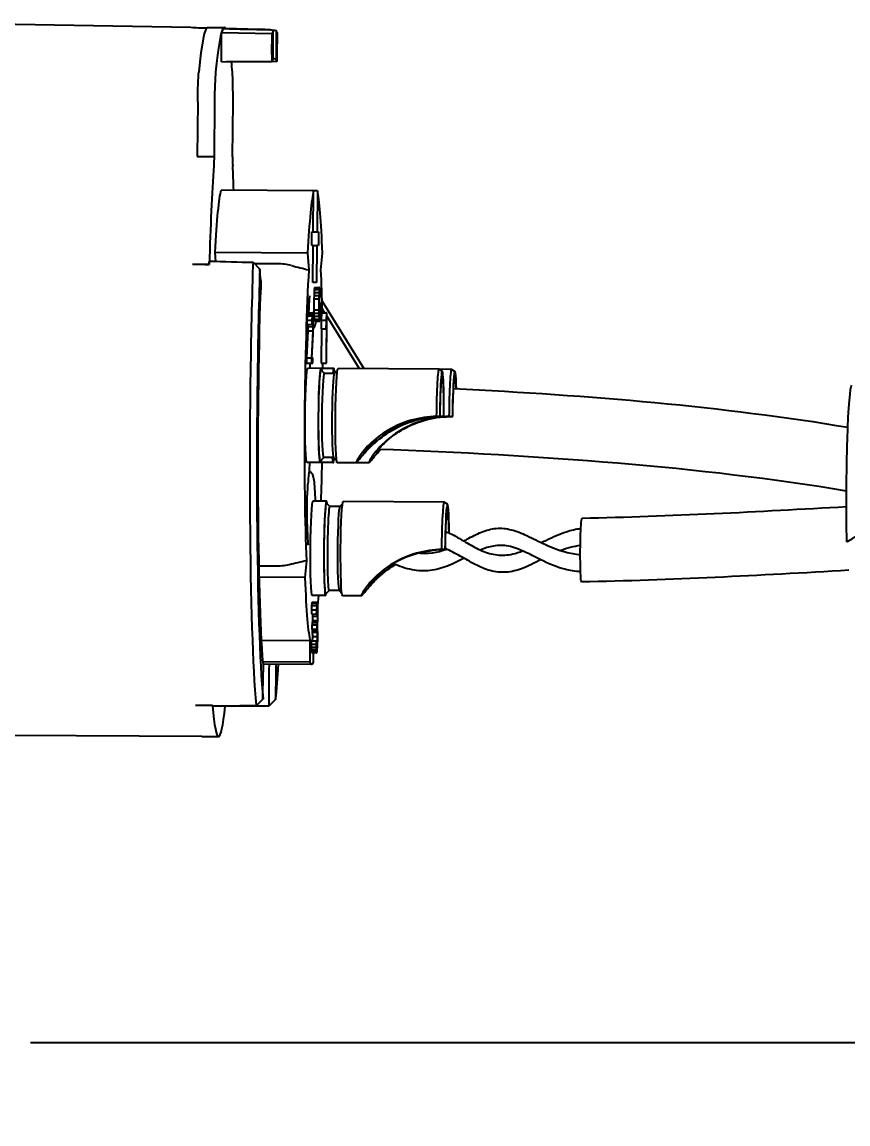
# Model space of a CAD drawing. Header units: millimetres. Extents: x 0 to 297, y 0 to 210.
# Drawn here: x 112.22 to 130.62, y 139.43 to 163.99 of the extents above; entities that cross this region are included whole.
import ezdxf
from ezdxf import colors
from ezdxf.entities.mleader import LeaderData, LeaderLine
from ezdxf.math import Vec2, Vec3

# ---------------------------------------------------------------- set-up
doc = ezdxf.new("R2010")
doc.units = ezdxf.units.MM
doc.header["$LTSCALE"] = 0.75
doc.layers.add('Leaders', color=7, linetype='Continuous', lineweight=13)
doc.layers.add('Visible', color=7, linetype='Continuous', lineweight=25)
doc.styles.get("Standard").update_dxf_attribs({"font": ''})
doc.styles.get('Standard').set_extended_font_data('Inter Variable Text Medium')

msp = doc.modelspace()

# ---------------------------------------------------------------- linework, layer by layer
at = {"layer": 'Visible', "extrusion": (0.008202, 0.999966, 0)}
for p, q in [((115.976, 163.863), (106.724, 164.02)), ((116.351, 163.868), (116.726, 163.864)), ((116.744, 163.841), (116.744, 163.841)), ((117.752, 163.814), (117.752, 163.809)), ((117.81, 163.162), (117.815, 163.801)), ((117.883, 163.801), (117.877, 163.161)), ((116.659, 163.251), (116.664, 163.751)), ((116.664, 163.751), (117.787, 163.731)), ((117.783, 163.262), (117.787, 163.731)), ((117.905, 163.261), (117.909, 163.73)), ((116.665, 163.101), (117.789, 163.112)), ((117.897, 163.111), (116.773, 163.1)), ((116.132, 162.209), (116.122, 160.991)), ((116.506, 162.206), (116.496, 160.988)), ((116.908, 160.985), (116.918, 162.203)), ((116.122, 160.991), (116.496, 160.988)), ((118.714, 160.224), (116.654, 160.241)), ((118.707, 159.311), (118.714, 160.224)), ((118.798, 160.223), (118.714, 160.224)), ((118.798, 160.223), (118.79, 159.31)), ((118.672, 159.011), (118.674, 159.311)), ((118.674, 159.311), (118.707, 159.311)), ((118.707, 159.311), (118.79, 159.31)), ((118.79, 159.31), (118.823, 159.31)), ((118.823, 159.31), (118.82, 159.01)), ((118.704, 159.011), (118.672, 159.011)), ((118.697, 158.186), (118.704, 159.011)), ((118.704, 159.011), (118.788, 159.01)), ((118.788, 159.01), (118.781, 158.185)), ((118.82, 159.01), (118.788, 159.01)), ((116.533, 158.655), (116.518, 158.854)), ((118.578, 158.837), (116.518, 158.854)), ((117.37, 158.634), (117.516, 158.483)), ((118.578, 158.837), (118.605, 158.465)), ((118.878, 158.463), (118.911, 158.835)), ((116.387, 158.585), (116.012, 158.588)), ((117.906, 158.599), (117.4, 158.603)), ((117.532, 158.268), (117.516, 158.483)), ((118.781, 158.185), (118.697, 158.186)), ((118.724, 157.897), (118.722, 157.818)), ((118.726, 157.961), (118.724, 157.897)), ((118.724, 157.897), (118.836, 157.896)), ((118.729, 158.025), (118.726, 157.961)), ((118.726, 157.961), (118.838, 157.96)), ((118.732, 158.057), (118.729, 158.025)), ((118.729, 158.025), (118.841, 158.024)), ((118.736, 158.073), (118.732, 158.057)), ((118.732, 158.057), (118.845, 158.056)), ((118.736, 158.073), (118.848, 158.072)), ((118.836, 157.896), (118.835, 157.817)), ((118.838, 157.96), (118.836, 157.896)), ((118.841, 158.024), (118.838, 157.96)), ((118.84, 157.88), (118.842, 157.928)), ((118.845, 158.056), (118.841, 158.024)), ((118.842, 157.928), (118.845, 157.96)), ((118.842, 157.928), (118.859, 157.928)), ((118.848, 158.072), (118.845, 158.056)), ((118.845, 157.96), (118.848, 157.976)), ((118.845, 157.96), (118.857, 157.96)), ((118.855, 158.072), (118.848, 158.072)), ((118.848, 157.976), (118.854, 157.976)), ((118.854, 157.976), (118.857, 157.96)), ((118.858, 158.056), (118.855, 158.072)), ((118.857, 157.96), (118.859, 157.928)), ((118.861, 158.024), (118.858, 158.056)), ((118.859, 157.928), (118.859, 157.88)), ((118.863, 157.96), (118.861, 158.024)), ((118.864, 157.88), (118.863, 157.96)), ((118.722, 157.818), (118.72, 157.578)), ((118.722, 157.818), (118.835, 157.817)), ((118.835, 157.817), (118.833, 157.577)), ((118.837, 157.577), (118.839, 157.817)), ((118.838, 157.737), (118.851, 157.737)), ((118.838, 157.641), (118.851, 157.641)), ((118.839, 157.817), (118.84, 157.88)), ((118.84, 157.88), (118.859, 157.88)), ((118.862, 157.737), (118.851, 157.737)), ((118.851, 157.737), (118.851, 157.641)), ((118.851, 157.641), (118.857, 157.641)), ((118.857, 157.641), (118.856, 157.513)), ((118.859, 157.88), (118.864, 157.88)), ((118.86, 157.497), (118.862, 157.737)), ((118.904, 157.769), (119.833, 156.264)), ((118.567, 157.44), (118.563, 157.344)), ((118.571, 157.488), (118.567, 157.44)), ((118.567, 157.44), (118.68, 157.439)), ((118.578, 157.512), (118.571, 157.488)), ((118.571, 157.488), (118.684, 157.487)), ((118.578, 157.512), (118.69, 157.511)), ((118.68, 157.439), (118.676, 157.343)), ((118.684, 157.487), (118.68, 157.439)), ((118.69, 157.511), (118.684, 157.487)), ((118.694, 157.511), (118.69, 157.511)), ((118.699, 157.487), (118.694, 157.511)), ((118.702, 157.439), (118.699, 157.487)), ((118.704, 157.343), (118.702, 157.439)), ((118.72, 157.578), (118.72, 157.498)), ((118.72, 157.578), (118.833, 157.577)), ((118.72, 157.498), (118.721, 157.435)), ((118.72, 157.498), (118.833, 157.497)), ((118.721, 157.435), (118.724, 157.371)), ((118.721, 157.435), (118.834, 157.434)), ((118.833, 157.577), (118.833, 157.497)), ((118.833, 157.497), (118.834, 157.434)), ((118.834, 157.434), (118.836, 157.37)), ((118.837, 157.513), (118.837, 157.577)), ((118.838, 157.466), (118.837, 157.513)), ((118.837, 157.513), (118.856, 157.513)), ((118.84, 157.434), (118.838, 157.466)), ((118.838, 157.466), (118.855, 157.465)), ((118.843, 157.418), (118.84, 157.434)), ((118.84, 157.434), (118.853, 157.433)), ((118.85, 157.418), (118.843, 157.418)), ((118.853, 157.433), (118.85, 157.418)), ((118.855, 157.465), (118.853, 157.433)), ((118.856, 157.513), (118.855, 157.465)), ((118.856, 157.37), (118.859, 157.433)), ((118.859, 157.433), (118.86, 157.497)), ((118.889, 157.509), (118.882, 157.341)), ((118.889, 157.509), (119.001, 157.508)), ((118.905, 157.597), (118.959, 157.508)), ((119.001, 157.508), (118.995, 157.341)), ((118.997, 156.383), (119.007, 157.508)), ((119.007, 157.508), (119.001, 157.508)), ((119.006, 157.433), (119.727, 156.265)), ((118.563, 157.344), (118.562, 157.248)), ((118.562, 157.248), (118.674, 157.247)), ((118.563, 157.344), (118.676, 157.343)), ((118.586, 157.2), (118.584, 157.105)), ((118.587, 157.248), (118.586, 157.2)), ((118.586, 157.2), (118.699, 157.199)), ((118.676, 157.343), (118.674, 157.247)), ((118.674, 157.247), (118.678, 157.247)), ((118.678, 157.247), (118.681, 157.319)), ((118.678, 157.247), (118.699, 157.247)), ((118.681, 157.319), (118.684, 157.367)), ((118.681, 157.319), (118.698, 157.319)), ((118.684, 157.367), (118.688, 157.391)), ((118.684, 157.367), (118.696, 157.367)), ((118.688, 157.391), (118.692, 157.391)), ((118.692, 157.391), (118.696, 157.367)), ((118.696, 157.367), (118.698, 157.319)), ((118.699, 157.199), (118.696, 157.104)), ((118.698, 157.319), (118.699, 157.247)), ((118.699, 157.247), (118.699, 157.199)), ((118.702, 157.104), (118.704, 157.199)), ((118.704, 157.247), (118.704, 157.343)), ((118.704, 157.199), (118.704, 157.247)), ((118.724, 157.371), (118.726, 157.339)), ((118.724, 157.371), (118.836, 157.37)), ((118.726, 157.339), (118.73, 157.323)), ((118.726, 157.339), (118.839, 157.338)), ((118.73, 157.323), (118.842, 157.322)), ((118.836, 157.37), (118.839, 157.338)), ((118.839, 157.338), (118.842, 157.322)), ((118.842, 157.322), (118.849, 157.322)), ((118.849, 157.322), (118.853, 157.338)), ((118.853, 157.338), (118.856, 157.37)), ((118.886, 157.15), (118.88, 156.384)), ((118.882, 157.341), (118.881, 157.15)), ((118.881, 157.15), (118.993, 157.149)), ((118.882, 157.341), (118.995, 157.341)), ((119, 157.317), (118.992, 156.383)), ((118.995, 157.341), (118.993, 157.149)), ((118.993, 157.149), (119, 157.317)), ((118.584, 157.105), (118.555, 156.506)), ((118.584, 157.105), (118.696, 157.104)), ((118.696, 157.104), (118.667, 156.505)), ((118.674, 156.505), (118.7, 157.032)), ((118.7, 157.032), (118.702, 157.104)), ((118.555, 156.506), (118.554, 156.387)), ((118.555, 156.506), (118.667, 156.505)), ((118.667, 156.505), (118.666, 156.386)), ((118.698, 156.505), (118.674, 156.505)), ((118.697, 156.386), (118.698, 156.505)), ((118.554, 156.387), (118.666, 156.386)), ((118.882, 156.271), (118.582, 156.274)), ((118.666, 156.386), (118.697, 156.386)), ((118.88, 156.384), (118.992, 156.383)), ((119.164, 156.269), (118.882, 156.271)), ((118.957, 156.158), (118.884, 156.233)), ((118.992, 156.383), (118.997, 156.383)), ((119.21, 156.186), (119.166, 156.231)), ((119.179, 156.156), (119.241, 156.217)), ((121.504, 156.25), (119.257, 156.268)), ((121.787, 156.248), (121.504, 156.25)), ((121.58, 156.206), (121.505, 156.25)), ((121.862, 156.203), (121.788, 156.247)), ((119.18, 156.157), (118.956, 156.158)), ((121.532, 155.2), (121.524, 155.2)), ((121.617, 155.199), (121.609, 155.199)), ((121.814, 155.197), (121.806, 155.197)), ((118.942, 154.283), (118.867, 154.21)), ((119.164, 154.282), (118.941, 154.283)), ((119.194, 154.251), (119.15, 154.208)), ((119.163, 154.283), (119.225, 154.22)), ((118.865, 154.172), (118.565, 154.174)), ((119.147, 154.169), (118.865, 154.172)), ((119.661, 154.165), (119.239, 154.168)), ((119.943, 154.163), (119.661, 154.165)), ((118.999, 153.308), (118.699, 153.31)), ((119.074, 153.195), (119.001, 153.269)), ((119.296, 153.192), (119.358, 153.253)), ((121.621, 153.286), (119.374, 153.305)), ((121.697, 153.242), (121.622, 153.286)), ((119.297, 153.193), (119.073, 153.195)), ((121.649, 152.236), (121.641, 152.236)), ((117.85, 151.86), (117.5, 151.863)), ((118.552, 151.983), (118.519, 151.611)), ((118.519, 151.611), (117.505, 151.619)), ((119.059, 151.32), (118.984, 151.247)), ((119.281, 151.318), (119.058, 151.32)), ((119.28, 151.319), (119.342, 151.257)), ((118.674, 151.037), (118.67, 150.989)), ((118.68, 151.06), (118.674, 151.037)), ((118.674, 151.037), (118.786, 151.036)), ((118.68, 151.06), (118.792, 151.06)), ((118.982, 151.208), (118.682, 151.21)), ((118.786, 151.036), (118.782, 150.988)), ((118.792, 151.06), (118.786, 151.036)), ((118.794, 151.06), (118.792, 151.06)), ((118.8, 151.036), (118.794, 151.06)), ((118.803, 150.988), (118.8, 151.036)), ((119.778, 151.201), (119.356, 151.205)), ((118.665, 150.893), (118.664, 150.797)), ((118.664, 150.797), (118.776, 150.796)), ((118.67, 150.989), (118.665, 150.893)), ((118.665, 150.893), (118.778, 150.892)), ((118.67, 150.989), (118.782, 150.988)), ((118.689, 150.797), (118.689, 150.749)), ((118.778, 150.892), (118.776, 150.796)), ((118.776, 150.796), (118.781, 150.796)), ((118.782, 150.988), (118.778, 150.892)), ((118.781, 150.796), (118.783, 150.868)), ((118.781, 150.796), (118.801, 150.796)), ((118.783, 150.868), (118.786, 150.916)), ((118.783, 150.868), (118.8, 150.868)), ((118.786, 150.916), (118.79, 150.94)), ((118.786, 150.916), (118.798, 150.916)), ((118.79, 150.94), (118.794, 150.94)), ((118.794, 150.94), (118.798, 150.916)), ((118.798, 150.916), (118.8, 150.868)), ((118.8, 150.868), (118.801, 150.796)), ((118.801, 150.796), (118.801, 150.748)), ((118.806, 150.892), (118.803, 150.988)), ((118.805, 150.748), (118.806, 150.796)), ((118.806, 150.796), (118.806, 150.892)), ((118.675, 150.558), (118.674, 150.462)), ((118.675, 150.558), (118.787, 150.557)), ((118.684, 150.606), (118.678, 150.558)), ((118.686, 150.654), (118.684, 150.606)), ((118.684, 150.606), (118.796, 150.605)), ((118.689, 150.749), (118.686, 150.654)), ((118.686, 150.654), (118.799, 150.653)), ((118.689, 150.749), (118.801, 150.748)), ((118.791, 150.557), (118.787, 150.557)), ((118.787, 150.557), (118.787, 150.461)), ((118.796, 150.605), (118.791, 150.557)), ((118.799, 150.653), (118.796, 150.605)), ((118.797, 150.509), (118.801, 150.581)), ((118.801, 150.748), (118.799, 150.653)), ((118.801, 150.581), (118.804, 150.653)), ((118.804, 150.653), (118.805, 150.748)), ((118.674, 150.462), (118.787, 150.461)), ((118.678, 150.462), (118.683, 150.438)), ((118.683, 150.438), (118.685, 150.39)), ((118.683, 150.438), (118.795, 150.437)), ((118.685, 150.39), (118.686, 150.294)), ((118.685, 150.39), (118.797, 150.389)), ((118.686, 150.294), (118.685, 150.199)), ((118.686, 150.294), (118.798, 150.294)), ((118.787, 150.461), (118.79, 150.461)), ((118.79, 150.461), (118.795, 150.437)), ((118.795, 150.437), (118.797, 150.389)), ((118.801, 150.461), (118.797, 150.509)), ((118.797, 150.389), (118.798, 150.294)), ((118.798, 150.294), (118.797, 150.198)), ((118.803, 150.389), (118.801, 150.461)), ((118.802, 150.198), (118.803, 150.293)), ((118.803, 150.293), (118.803, 150.389)), ((118.639, 150.198), (117.556, 150.207)), ((118.635, 149.724), (118.639, 150.198)), ((118.658, 150.199), (118.658, 150.127)), ((118.658, 150.199), (118.77, 150.198)), ((118.658, 150.127), (118.659, 150.055)), ((118.658, 150.127), (118.771, 150.126)), ((118.659, 150.055), (118.662, 150.007)), ((118.659, 150.055), (118.772, 150.054)), ((118.775, 150.198), (118.77, 150.198)), ((118.77, 150.198), (118.771, 150.126)), ((118.771, 150.126), (118.772, 150.054)), ((118.772, 150.054), (118.774, 150.006)), ((118.775, 150.15), (118.775, 150.198)), ((118.775, 150.198), (118.797, 150.198)), ((118.777, 150.102), (118.775, 150.15)), ((118.775, 150.15), (118.796, 150.15)), ((118.778, 150.078), (118.777, 150.102)), ((118.777, 150.102), (118.794, 150.102)), ((118.782, 150.054), (118.778, 150.078)), ((118.778, 150.078), (118.792, 150.078)), ((118.788, 150.054), (118.782, 150.054)), ((118.792, 150.078), (118.788, 150.054)), ((118.794, 150.102), (118.792, 150.078)), ((118.796, 150.15), (118.794, 150.102)), ((118.795, 150.006), (118.798, 150.054)), ((118.797, 150.198), (118.796, 150.15)), ((118.798, 150.054), (118.8, 150.126)), ((118.8, 150.126), (118.802, 150.198)), ((118.662, 150.007), (118.665, 149.96)), ((118.662, 150.007), (118.774, 150.006)), ((118.665, 149.96), (118.668, 149.936)), ((118.665, 149.96), (118.777, 149.959)), ((118.668, 149.936), (118.78, 149.935)), ((118.706, 149.935), (118.705, 149.724)), ((118.774, 150.006), (118.777, 149.959)), ((118.777, 149.959), (118.78, 149.935)), ((118.78, 149.935), (118.787, 149.935)), ((118.787, 149.935), (118.791, 149.958)), ((118.791, 149.958), (118.795, 150.006)), ((118.635, 149.724), (117.585, 149.733)), ((118.669, 149.673), (117.588, 149.682)), ((117.586, 148.897), (117.591, 149.503)), ((117.718, 149.502), (117.713, 148.896)), ((117.872, 149.5), (117.867, 148.895)), ((117.586, 148.897), (117.437, 148.748)), ((117.867, 148.895), (117.718, 148.746)), ((116.459, 148.759), (116.085, 148.758)), ((116.459, 148.755), (116.085, 148.758)), ((116.221, 148.069), (112.03, 148.091)), ((116.221, 148.069), (116.596, 148.066))]:
    msp.add_line(p, q, dxfattribs=at)
at = {"layer": 'Visible', "extrusion": (1e-16, 0, -1)}
for centre, radius, start, end in [((-116.42, 170.573), 6.724, 270.8077, 273.7803), ((-111.761, 161.064), 4.736, 180.916, 183.3623), ((-114.031, 158.1), 3.505, 177.2455, 182.049), ((-113.816, 154.322), 4.807, 181.7712, 187.5333), ((-121.184, 153.42), 1.281, 247.1607, 277.6282), ((-117.868, 153.209), 1.349, 257.0625, 270.7569), ((-114.756, 149.548), 2.836, 176.9664, 180.9233)]:
    msp.add_arc(centre, radius, start, end, dxfattribs=at)
at = {"layer": 'Visible'}
for centre, radius, start, end in [((121.643, 160.983), 4.736, 179.9761, 182.4223), ((117.901, 157.25), 1.349, 76.1226, 89.817), ((119.896, 157.719), 1.284, 172.5458, 178.1092), ((126.08, 153.145), 7.519, 175.8274, 181.9614), ((146.62, 153.717), 28.068, 181.6935, 182.6475), ((119.349, 152.435), 0.767, 181.0843, 187.6679), ((124.865, 150.586), 1.748, 96.8716, 111.7998), ((121.706, 149.998), 2.237, 90.849, 106.5209), ((121.718, 149.99), 2.246, 91.4402, 106.5499), ((125.849, 149.41), 8.132, 178.0904, 179.3527), ((121.137, 149.489), 3.265, 176.653, 179.7977)]:
    msp.add_arc(centre, radius, start, end, dxfattribs=at)
for centre, major_axis, ratio, start_param, end_param in [((116.28, 155.243), (0.071, 8.625), 0.046497, 0, 0.485518), ((116.655, 155.24), (0.071, 8.625), 0.046497, -0.073425, 0.485518), ((116.655, 155.24), (0.071, 8.611), 0.046497, 0.046657, 0.153012), ((109.743, -118.665), (2.318, 282.584), 0.991817, -0.020304, -0.016707), ((117.073, 149.238), (0.12, 14.605), 0.606474, -0.070387, -0.057156), ((117.779, 155.231), (0.071, 8.601), 0.046497, 0.084489, 0.153188), ((117.779, 155.231), (0.071, 8.601), 0.046497, -0.153188, -0.084489), ((116.655, 155.24), (0.071, 8.625), 0.046497, -0.485518, -0.423515), ((117.79, 163.262), (0.001, 0.15), 0.04649, 1.570792, 3.285331), ((117.779, 155.231), (0.065, 7.964), 0.046497, 0.091263, 0.143756), ((117.228, 149.669), (0.111, 13.52), 0.677711, -0.058769, -0.051391), ((117.779, 155.231), (0.065, 7.964), 0.046497, -0.143756, -0.091263), ((117.898, 163.261), (0.001, 0.15), 0.04649, 2.997859, 4.712394), ((116.541, 162.206), (0.006, 0.75), 0.046497, 0.485518, 1.570796), ((116.883, 162.203), (0.006, 0.75), 0.046497, 4.712389, 5.797667), ((116.655, 155.24), (0.059, 7.173), 0.046497, 0.687352, 1.086104), ((116.655, 155.24), (0.059, 7.173), 0.046497, -0.799426, -0.687352), ((118.715, 155.223), (0.042, 5.081), 0.046497, 0.178061, 0.779722), ((118.715, 155.223), (0.042, 5.081), 0.046497, -0.779722, -0.178061), ((117.366, 158.484), (0.004, 0.15), 0.051853, -0.051266, 1.090192), ((117.629, 155.232), (0.059, 7.169), 0.046497, 1.089383, 2.696279), ((117.779, 155.231), (0.058, 7.019), 0.046497, 1.089383, 2.696276), ((118.715, 155.223), (0.036, 4.368), 0.046497, 0.734658, 2.406935), ((118.715, 155.223), (0.036, 4.368), 0.046497, -1.019569, -0.734658), ((118.715, 155.223), (0.036, 4.368), 0.046497, -1.328016, -1.30139), ((119.156, 155.219), (0.009, 1.05), 0.046497, -0.314628, 0.467146), ((119.156, 155.219), (0.008, 1.012), 0.046497, -0.046564, 0.387317), ((121.495, 155.2), (0.009, 1.05), 0.046497, -0.026877, 1.571988), ((121.57, 155.199), (0.008, 1.007), 0.046497, 4.712389, 7.853982), ((121.778, 155.198), (0.009, 1.05), 0.046497, -0.026877, 1.571988), ((121.853, 155.197), (0.008, 1.007), 0.046497, -0.907565, 1.570796), ((119.156, 155.219), (0.009, 1.05), 0.046497, 2.674447, 3.45622), ((119.156, 155.219), (0.008, 1.012), 0.046497, 2.754276, 3.188157), ((118.715, 155.223), (0.036, 4.368), 0.046497, 4.259155, 4.469609), ((118.99, 152.258), (0.009, 1.05), 0.046497, -0.314628, 3.45622), ((118.99, 152.258), (0.008, 1.012), 0.046497, -0.046564, 3.188157), ((121.612, 152.236), (0.009, 1.05), 0.046497, -0.026877, 1.571988), ((121.687, 152.236), (0.008, 1.007), 0.046497, -1.197034, 1.570796), ((119.065, 152.257), (0.008, 0.937), 0.046497, 0, 3.141593), ((119.29, 152.256), (0.008, 0.937), 0.046497, 0.046564, 3.095028), ((118.715, 155.223), (0.042, 5.081), 0.046497, 2.36187, 2.99345), ((118.715, 155.223), (0.042, 5.081), 0.046497, 3.701321, 3.802121), ((117.779, 155.231), (0.058, 7.019), 0.046497, 3.586907, 3.800507), ((117.717, 148.896), (-0.001, 0.15), 0.029055, 1.570454, 3.170287), ((116.655, 155.24), (0.059, 7.173), 0.046497, 2.700183, 3.579641), ((117.436, 148.898), (-0.001, 0.15), 0.063919, 2.695657, 3.20508)]:
    msp.add_ellipse(centre, major_axis=major_axis, ratio=ratio, start_param=start_param, end_param=end_param, dxfattribs=at)
at = {"layer": 'Visible', "extrusion": (1e-16, 0, -1)}
for centre, major_axis, ratio, start_param, end_param in [((109.782, -118.665), (2.319, 282.584), 0.975668, 0.016706, 0.020304), ((117.067, 149.238), (0.12, 14.605), 0.677711, 0.057156, 0.070387), ((116.166, 162.209), (0.006, 0.75), 0.046497, -1.570796, -0.485518), ((116.655, 155.24), (0.042, 5.081), 0.046497, -0.779722, -0.178061), ((117.779, 155.231), (0.052, 6.361), 0.046497, 3.657411, 5.157983), ((117.282, 156.931), (-1.861, 0.225), 0.923511, 2.503301, 2.506851), ((118.574, 155.224), (0.009, 1.05), 0.046497, 3.141593, 6.283185), ((118.873, 155.222), (0.009, 1.05), 0.046497, 2.826965, 6.597813), ((118.873, 155.222), (0.008, 1.012), 0.046497, 3.095028, 6.32975), ((119.248, 155.218), (0.009, 1.05), 0.046497, 3.141593, 6.283185), ((118.948, 155.221), (0.008, 0.937), 0.046497, 3.141593, 6.283185), ((119.173, 155.219), (0.008, 0.937), 0.046497, 3.188157, 6.236621), ((121.57, 155.199), (0.007, 0.825), 0.046497, -1.570796, 1.570796), ((121.853, 155.197), (0.007, 0.825), 0.046497, 4.712389, 7.003161), ((130.689, 153.643), (0.018, 2.25), 0.046497, 4.129645, 6.261875), ((118.691, 152.26), (0.009, 1.05), 0.046497, 3.141593, 6.283185), ((119.365, 152.255), (0.009, 1.05), 0.046497, 3.141593, 6.283185), ((121.687, 152.236), (0.007, 0.825), 0.046497, 4.712389, 7.386339), ((124.688, 152.222), (0.006, 0.712), 0.046497, 3.140306, 6.281899), ((118.715, 155.223), (0.046, 5.55), 0.046497, 3.006043, 3.277143)]:
    msp.add_ellipse(centre, major_axis=major_axis, ratio=ratio, start_param=start_param, end_param=end_param, dxfattribs=at)
at = {"layer": 'Visible', "extrusion": (-1.3e-15, 0, -1)}
msp.add_ellipse((116.666, 163.251), major_axis=(0.001, 0.15), ratio=0.04649, start_param=3.140772, end_param=4.712394, dxfattribs=at)
at = {"layer": 'Visible', "extrusion": (-4e-16, 0, -1)}
msp.add_ellipse((116.775, 163.25), major_axis=(0.001, 0.15), ratio=0.04649, start_param=3.140772, end_param=3.285682, dxfattribs=at)
at = {"layer": 'Visible'}
for points, degree in [([(166.546, 151.601), (166.483, 151.622), (166.325, 151.707), (165.987, 151.962), (165.339, 152.56), (164.196, 153.722), (162.727, 155.248), (160.949, 157.021), (158.895, 158.874), (156.605, 160.617), (154.126, 162.058), (151.514, 163.029), (148.826, 163.409), (146.126, 163.151), (143.476, 162.305), (140.94, 160.99), (138.58, 159.37), (136.451, 157.631), (134.601, 155.958), (133.066, 154.51), (131.868, 153.393), (131.186, 152.802), (130.829, 152.536), (130.66, 152.436), (130.592, 152.406)], 5), ([(116.394, 158.659), (116.719, 158.651), (117.044, 158.642), (117.37, 158.634)], 3), ([(118.637, 156.274), (118.636, 156.313), (118.635, 156.35), (118.633, 156.386)], 3), ([(121.833, 155.82), (124.851, 155.673), (127.847, 155.424), (130.615, 154.957)], 3), ([(121.524, 155.2), (121.498, 155.2), (121.472, 155.2), (121.447, 155.199)], 3), ([(130.584, 153.535), (127.313, 154.085), (123.727, 154.333), (120.159, 154.465)], 3), ([(124.694, 152.935), (126.658, 152.973), (128.621, 153.08), (130.583, 153.191)], 3), ([(121.641, 152.236), (121.615, 152.236), (121.589, 152.236), (121.564, 152.236)], 3), ([(117.437, 148.748), (117.112, 148.747), (116.787, 148.746), (116.462, 148.745)], 3)]:
    msp.add_open_spline(points, degree=degree, dxfattribs=at)
for points, knots in [([(116.387, 158.584), (116.388, 158.601), (116.388, 158.616), (116.39, 158.639), (116.391, 158.648), (116.392, 158.657), (116.393, 158.659), (116.394, 158.659)], [0.00012833, 0.00012833, 0.00012833, 0.00012833, 0.00797165, 0.00797165, 0.015703, 0.015703, 0.02115192, 0.02115192, 0.02115192, 0.02115192]), ([(118.613, 157.761), (118.612, 157.748), (118.611, 157.735), (118.61, 157.709), (118.609, 157.696), (118.608, 157.669), (118.607, 157.656), (118.606, 157.629), (118.605, 157.615), (118.604, 157.588), (118.603, 157.574), (118.603, 157.56)], [5.51796153, 5.51796153, 5.51796153, 5.51796153, 5.53268068, 5.53268068, 5.54739983, 5.54739983, 5.56211899, 5.56211899, 5.57683814, 5.57683814, 5.59155729, 5.59155729, 5.59155729, 5.59155729]), ([(121.447, 155.199), (121.265, 155.194), (121.073, 155.167), (120.679, 155.054), (120.479, 154.962), (120.169, 154.765), (120.018, 154.639), (119.826, 154.437), (119.754, 154.339), (119.69, 154.237), (119.675, 154.21), (119.659, 154.174), (119.657, 154.165), (119.664, 154.165), (119.674, 154.174), (119.705, 154.21), (119.726, 154.237), (119.81, 154.339), (119.893, 154.436), (120.101, 154.638), (120.257, 154.764), (120.575, 154.961), (120.775, 155.053), (121.171, 155.166), (121.363, 155.193), (121.544, 155.198)], [-1.0666768, -1.0666768, -1.0666768, -1.0666768, -0.9952598, -0.9952598, -0.9139322, -0.9139322, -0.8441082, -0.8441082, -0.7809166, -0.7809166, -0.7493208, -0.7493208, -0.7177249, -0.7177249, -0.6861291, -0.6861291, -0.6545333, -0.6545333, -0.5913416, -0.5913416, -0.5215177, -0.5215177, -0.4401901, -0.4401901, -0.3687731, -0.3687731, -0.3687731, -0.3687731]), ([(121.609, 155.199), (121.426, 155.201), (121.227, 155.178), (120.844, 155.081), (120.659, 155.005), (120.37, 154.847), (120.228, 154.748), (120.041, 154.594), (119.964, 154.522), (119.886, 154.444), (119.865, 154.424), (119.836, 154.396), (119.827, 154.389), (119.821, 154.389), (119.824, 154.396), (119.842, 154.424), (119.858, 154.445), (119.921, 154.522), (119.989, 154.595), (120.163, 154.749), (120.301, 154.848), (120.585, 155.006), (120.768, 155.081), (121.15, 155.179), (121.349, 155.201), (121.532, 155.2)], [0.3061289, 0.3061289, 0.3061289, 0.3061289, 0.3793887, 0.3793887, 0.4526485, 0.4526485, 0.5125427, 0.5125427, 0.5624003, 0.5624003, 0.5873291, 0.5873291, 0.6122578, 0.6122578, 0.6371866, 0.6371866, 0.6621154, 0.6621154, 0.7119729, 0.7119729, 0.7718672, 0.7718672, 0.8451269, 0.8451269, 0.9183867, 0.9183867, 0.9183867, 0.9183867]), ([(121.729, 155.197), (121.547, 155.192), (121.355, 155.164), (120.961, 155.052), (120.762, 154.96), (120.451, 154.763), (120.3, 154.636), (120.109, 154.434), (120.037, 154.337), (119.973, 154.235), (119.958, 154.208), (119.941, 154.172), (119.939, 154.163), (119.947, 154.163), (119.956, 154.172), (119.987, 154.208), (120.009, 154.235), (120.08, 154.321), (120.139, 154.391), (120.209, 154.464)], [-1.0666768, -1.0666768, -1.0666768, -1.0666768, -0.9952598, -0.9952598, -0.9139322, -0.9139322, -0.8441082, -0.8441082, -0.7809166, -0.7809166, -0.7493208, -0.7493208, -0.7177249, -0.7177249, -0.6861291, -0.6861291, -0.6545333, -0.6545333, -0.6058985, -0.6058985, -0.6058985, -0.6058985]), ([(120.191, 154.464), (120.167, 154.44), (120.147, 154.421), (120.118, 154.393), (120.11, 154.386), (120.104, 154.386), (120.107, 154.394), (120.125, 154.421), (120.14, 154.442), (120.204, 154.52), (120.272, 154.592), (120.446, 154.746), (120.584, 154.845), (120.867, 155.004), (121.05, 155.079), (121.433, 155.177), (121.632, 155.199), (121.814, 155.197)], [0.5635763, 0.5635763, 0.5635763, 0.5635763, 0.5873291, 0.5873291, 0.6122578, 0.6122578, 0.6371866, 0.6371866, 0.6621154, 0.6621154, 0.7119729, 0.7119729, 0.7718672, 0.7718672, 0.8451269, 0.8451269, 0.9183867, 0.9183867, 0.9183867, 0.9183867]), ([(122.057, 152.424), (122.081, 152.437), (122.104, 152.449), (122.237, 152.521), (122.345, 152.578), (122.561, 152.665), (122.67, 152.695), (122.891, 152.714), (123.004, 152.702), (123.232, 152.644), (123.349, 152.597), (123.597, 152.482), (123.731, 152.413), (124.014, 152.281), (124.166, 152.22), (124.429, 152.149), (124.542, 152.129), (124.654, 152.121)], [0.4951522, 0.4951522, 0.4951522, 0.4951522, 0.5059433, 0.5059433, 0.5558097, 0.5558097, 0.6066882, 0.6066882, 0.6589039, 0.6589039, 0.7122343, 0.7122343, 0.7716741, 0.7716741, 0.8369829, 0.8369829, 0.884667, 0.884667, 0.884667, 0.884667]), ([(123.785, 152.388), (123.824, 152.407), (123.862, 152.426), (124.048, 152.516), (124.196, 152.583), (124.451, 152.665), (124.559, 152.69), (124.668, 152.704)], [0.7519797, 0.7519797, 0.7519797, 0.7519797, 0.7690654, 0.7690654, 0.8348932, 0.8348932, 0.8827915, 0.8827915, 0.8827915, 0.8827915]), ([(124.66, 151.737), (124.542, 151.744), (124.424, 151.763), (124.124, 151.842), (123.938, 151.923), (123.642, 152.07), (123.526, 152.131), (123.292, 152.239), (123.171, 152.284), (122.943, 152.329), (122.831, 152.33), (122.624, 152.295), (122.526, 152.263), (122.427, 152.221)], [0.8366758, 0.8366758, 0.8366758, 0.8366758, 0.8864385, 0.8864385, 0.9662087, 0.9662087, 1.0184853, 1.0184853, 1.0744666, 1.0744666, 1.127267, 1.127267, 1.1726325, 1.1726325, 1.1726325, 1.1726325]), ([(121.564, 152.236), (121.382, 152.231), (121.19, 152.203), (120.796, 152.091), (120.596, 151.999), (120.285, 151.802), (120.135, 151.675), (119.943, 151.473), (119.871, 151.376), (119.807, 151.274), (119.792, 151.247), (119.776, 151.211), (119.774, 151.202), (119.781, 151.201), (119.791, 151.21), (119.822, 151.246), (119.843, 151.273), (119.927, 151.375), (120.01, 151.473), (120.218, 151.674), (120.374, 151.801), (120.525, 151.894), (120.528, 151.896), (120.532, 151.898)], [-1.0666768, -1.0666768, -1.0666768, -1.0666768, -0.9952598, -0.9952598, -0.9139322, -0.9139322, -0.8441082, -0.8441082, -0.7809166, -0.7809166, -0.7493208, -0.7493208, -0.7177249, -0.7177249, -0.6861291, -0.6861291, -0.6545333, -0.6545333, -0.5913416, -0.5913416, -0.5215177, -0.5215177, -0.5198194, -0.5198194, -0.5198194, -0.5198194]), ([(120.525, 151.901), (120.423, 151.838), (120.321, 151.765), (120.158, 151.631), (120.081, 151.558), (120.003, 151.481), (119.982, 151.46), (119.953, 151.432), (119.944, 151.425), (119.938, 151.425), (119.941, 151.432), (119.959, 151.46), (119.975, 151.481), (120.038, 151.559), (120.106, 151.631), (120.28, 151.785), (120.418, 151.884), (120.701, 152.043), (120.885, 152.118), (121.267, 152.215), (121.466, 152.238), (121.649, 152.236)], [0.466606, 0.466606, 0.466606, 0.466606, 0.5125427, 0.5125427, 0.5624003, 0.5624003, 0.5873291, 0.5873291, 0.6122578, 0.6122578, 0.6371866, 0.6371866, 0.6621154, 0.6621154, 0.7119729, 0.7119729, 0.7718672, 0.7718672, 0.8451269, 0.8451269, 0.9183867, 0.9183867, 0.9183867, 0.9183867])]:
    msp.add_open_spline(points, degree=3, knots=knots, dxfattribs=at)
msp.add_rational_spline([(116.387, 158.579), (116.2, 158.583), (116.012, 158.588)], [1.00002733012, 1.00002973382, 1.00003191501], degree=2, dxfattribs=at)
at = {"layer": 'Visible', "extrusion": (3.85149e-09, 1.54829e-08, 1)}
msp.add_open_spline([(118.225, 158.56), (118.289, 158.544), (118.417, 158.512), (118.543, 158.48), (118.605, 158.465)], degree=3, dxfattribs=at)
at = {"layer": 'Visible', "extrusion": (-4.11629e-09, 1.92316e-10, 1)}
msp.add_open_spline([(118.603, 157.56), (118.602, 157.545), (118.601, 157.528), (118.601, 157.511)], degree=3, dxfattribs=at)
at = {"layer": 'Visible', "extrusion": (2.25792e-11, -1.41993e-11, -1)}
msp.add_open_spline([(118.703, 157.152), (118.715, 157.165), (118.722, 157.176), (118.746, 157.22), (118.752, 157.245), (118.763, 157.291), (118.767, 157.306), (118.77, 157.322)], degree=3, knots=[1.6243664, 1.6243664, 1.6243664, 1.6243664, 1.655738, 1.655738, 1.7627995, 1.7627995, 1.81319, 1.81319, 1.81319, 1.81319], dxfattribs=at)
at = {"layer": 'Visible', "extrusion": (4.53179e-11, -3.66915e-09, 1)}
msp.add_open_spline([(121.544, 155.198), (121.569, 155.199), (121.593, 155.199), (121.617, 155.199)], degree=3, dxfattribs=at)
at = {"layer": 'Visible', "extrusion": (2.36664e-11, -1.47114e-09, 1)}
msp.add_open_spline([(121.806, 155.197), (121.781, 155.198), (121.755, 155.197), (121.729, 155.197)], degree=3, dxfattribs=at)
at = {"layer": 'Visible', "extrusion": (9.6157e-12, 7.29e-13, -1)}
msp.add_open_spline([(118.754, 153.31), (118.753, 153.336), (118.753, 153.36), (118.748, 153.483), (118.743, 153.568), (118.733, 153.71), (118.728, 153.766), (118.717, 153.832), (118.713, 153.85), (118.701, 153.886), (118.697, 153.9), (118.678, 153.927), (118.673, 153.933), (118.657, 153.95), (118.643, 153.963), (118.618, 153.975), (118.613, 153.977), (118.609, 153.979)], degree=3, knots=[3.8646388, 3.8646388, 3.8646388, 3.8646388, 3.928841, 3.928841, 4.1897529, 4.1897529, 4.4506647, 4.4506647, 4.5811206, 4.5811206, 4.6463485, 4.6463485, 4.6636755, 4.6636755, 4.6899645, 4.6899645, 4.6949006, 4.6949006, 4.6949006, 4.6949006], dxfattribs=at)
at = {"layer": 'Visible', "extrusion": (-1.2458e-12, -7.285e-13, -1)}
msp.add_open_spline([(121.657, 152.638), (121.702, 152.619), (121.747, 152.598), (121.906, 152.515), (122.024, 152.443), (122.246, 152.312), (122.354, 152.252), (122.573, 152.159), (122.686, 152.126), (122.915, 152.101), (123.034, 152.109), (123.225, 152.151), (123.299, 152.174), (123.372, 152.202)], degree=3, knots=[0.4321694, 0.4321694, 0.4321694, 0.4321694, 0.4530916, 0.4530916, 0.5071637, 0.5071637, 0.5565293, 0.5565293, 0.606976, 0.606976, 0.6586731, 0.6586731, 0.69105, 0.69105, 0.69105, 0.69105], dxfattribs=at)
at = {"layer": 'Visible', "extrusion": (1.1418e-12, 2.446e-12, -1)}
msp.add_open_spline([(123.774, 152.004), (123.639, 151.935), (123.501, 151.865), (123.244, 151.768), (123.122, 151.737), (122.884, 151.719), (122.765, 151.732), (122.535, 151.795), (122.421, 151.845), (122.198, 151.961), (122.088, 152.026), (121.869, 152.15), (121.759, 152.208), (121.649, 152.253)], degree=3, knots=[0.9718208, 0.9718208, 0.9718208, 0.9718208, 1.0325555, 1.0325555, 1.086748, 1.086748, 1.1396508, 1.1396508, 1.1906629, 1.1906629, 1.2411767, 1.2411767, 1.2917949, 1.2917949, 1.2917949, 1.2917949], dxfattribs=at)
at = {"layer": 'Visible', "extrusion": (7.508e-13, -2.2743e-12, -1)}
msp.add_open_spline([(122.062, 152.04), (122.059, 152.038), (122.055, 152.037), (121.934, 151.973), (121.815, 151.913), (121.568, 151.815), (121.438, 151.778), (121.176, 151.748), (121.041, 151.755), (120.767, 151.809), (120.625, 151.859), (120.483, 151.918), (120.483, 151.919), (120.483, 151.919)], degree=3, knots=[1.2280808, 1.2280808, 1.2280808, 1.2280808, 1.2296975, 1.2296975, 1.2826329, 1.2826329, 1.3391419, 1.3391419, 1.3974792, 1.3974792, 1.4596211, 1.4596211, 1.4597715, 1.4597715, 1.4597715, 1.4597715], dxfattribs=at)
at = {"layer": 'Visible', "extrusion": (-7.37581e-10, 3.57908e-08, 1)}
msp.add_open_spline([(121.661, 152.235), (121.665, 152.235), (121.668, 152.235), (121.672, 152.235)], degree=3, dxfattribs=at)
at = {"layer": 'Visible', "extrusion": (-3.59664e-09, 1.55425e-08, -1)}
msp.add_open_spline([(118.552, 151.983), (118.49, 151.969), (118.364, 151.939), (118.235, 151.91), (118.17, 151.895)], degree=3, dxfattribs=at)
at = {"layer": 'Visible', "extrusion": (-1.227e-13, 6.3052e-12, -1)}
msp.add_open_spline([(130.634, 151.77), (128.651, 151.657), (126.668, 151.548), (124.682, 151.51)], degree=3, dxfattribs=at)
at = {"layer": 'Visible', "extrusion": (-1.52679e-09, -3.34408e-10, 1)}
msp.add_open_spline([(116.462, 148.745), (116.461, 148.745), (116.461, 148.745), (116.46, 148.747), (116.46, 148.751), (116.459, 148.755)], degree=3, knots=[0.031481434, 0.031481434, 0.031481434, 0.031481434, 0.033761177, 0.033761177, 0.039393703, 0.039393703, 0.039393703, 0.039393703], dxfattribs=at)
at = {"layer": 'Visible', "extrusion": (3.77569e-09, 1.08625e-09, -1)}
msp.add_open_spline([(116.741, 148.742), (116.741, 148.742), (116.74, 148.743), (116.74, 148.746), (116.74, 148.746), (116.74, 148.746)], degree=3, knots=[0.008022781, 0.008022781, 0.008022781, 0.008022781, 0.012174868, 0.012174868, 0.012223682, 0.012223682, 0.012223682, 0.012223682], dxfattribs=at)
at = {"layer": 'Visible', "extrusion": (-3.95769e-10, 1.11639e-07, -1)}
msp.add_open_spline([(117.718, 148.746), (117.392, 148.745), (117.067, 148.744), (116.741, 148.742)], degree=3, dxfattribs=at)

# ---------------------------------------------------------------- leaders
at = {"layer": 'Leaders'}
ml = msp.add_multileader_mtext('Standard', dxfattribs=at)
ml.set_content('Note: use at least 100mm of the XLR cable', color=256)
ml.set_leader_properties()
ml.build(insert=Vec2(0, 0))
ml.multileader.update_dxf_attribs({"text_left_attachment_type": 5, "text_right_attachment_type": 5, "dogleg_length": 2.5, "arrow_head_size": 2.5})
ctx = ml.context
ctx.base_point, ctx.char_height, ctx.arrow_head_size, ctx.landing_gap_size, ctx.plane_origin = Vec3(176.792, 173.346), 2.5, 2.5, 0, Vec3(152.962, 161.301)
ctx.left_attachment, ctx.right_attachment = 5, 5
notes = []
notes.append((ctx, [(0, (1, 1, 0), (170.058, 173.346), (1, 0), 6.734, [(0, [(151.44, 166.41)], 0, [])])]))
ctx.mtext.insert, ctx.mtext.flow_direction = Vec3(176.792, 176.463), 5
ml = msp.add_multileader_mtext('Standard', dxfattribs=at)
ml.set_content('Canare L-4E6S', color=256)
ml.set_leader_properties()
ml.build(insert=Vec2(0, 0))
ml.multileader.update_dxf_attribs({"text_left_attachment_type": 5, "text_right_attachment_type": 5, "dogleg_length": 2.5, "arrow_head_size": 2.5})
ctx = ml.context
ctx.base_point, ctx.char_height, ctx.arrow_head_size, ctx.landing_gap_size, ctx.plane_origin = Vec3(135.571, 141.239), 2.5, 2.5, 0, Vec3(146.069, 134.693)
ctx.left_attachment, ctx.right_attachment = 5, 5
notes.append((ctx, [(0, (1, 1, 0), (133.071, 141.239), (1, 0), 2.5, [(0, [(147.265, 119.515)], 0, [])])]))
ctx.mtext.insert, ctx.mtext.width, ctx.mtext.flow_direction = Vec3(135.571, 144.273), 37.0409, 5
for ctx, leaders in notes:
    for number, flags, end, landing, length, lines in leaders:
        leader = LeaderData()
        leader.index, (leader.has_last_leader_line, leader.has_dogleg_vector, leader.attachment_direction) = number, flags
        leader.last_leader_point, leader.dogleg_vector, leader.dogleg_length = Vec3(end), Vec3(landing), length
        for number, points, colour, breaks in lines:
            line = LeaderLine()
            line.index, line.vertices, line.color, line.breaks = number, Vec3.list(points), colors.encode_raw_color(colour), breaks
            leader.lines.append(line)
        ctx.leaders.append(leader)

doc.saveas('drawing.dxf')
